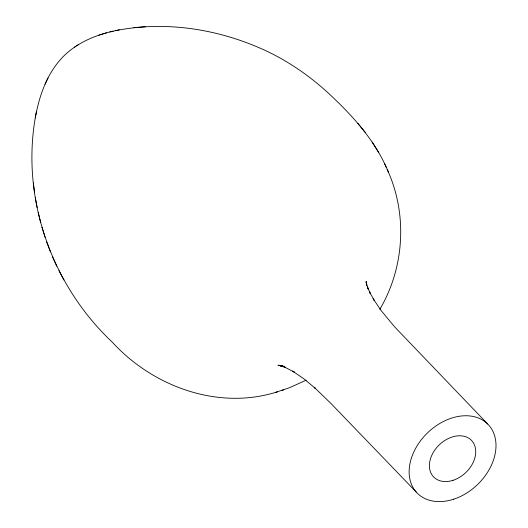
<?xml version="1.0" encoding="UTF-8"?>
<svg xmlns="http://www.w3.org/2000/svg" width="528" height="528" viewBox="0 0 528 528"><rect width="100%" height="100%" fill="white"/><g stroke="black" fill="none" stroke-linecap="round" stroke-linejoin="round"><path stroke-width="0.79" d="M366.557 285.107L366.472 283.668L366.491 285.094M35.277 117.929C39.118 96.195 46.735 74.158 62.066 57.77C75.563 43.494 94.314 35.389 113.216 31.172M36.518 111.283C19.529 194.601 50.543 284.163 112.207 342.065C152.909 386.767 218.757 410.758 277.675 391.723M48.028 77.946L45.045 84.236M379.843 309.283C404.613 267.34 407.669 213.609 387.143 169.349M76.573 45.85L78.362 44.708M74.342 47.309L75.827 46.358M306.207 380.153L289.469 387.737L275.86 392.291M106.458 32.835L98.446 35.33M281.886 390.39L283.576 389.862M115.579 30.657C166.841 20.361 221.067 29.443 268.019 51.764C292.466 63.551 314.681 79.655 334.099 98.564C356.36 119.79 376.906 143.741 388.568 172.544M109.844 31.924L119.302 29.832M145.609 26.71L133.828 27.667M282.863 365.93L280.031 365.726L282.368 365.963M280.467 365.699L282.473 365.95M277.853 365.218L283.807 366.313M281.279 365.851L278.817 365.251L285.721 367.514L283.694 366.61L294.32 372.141L292.604 371.092L303.989 378.886L315.506 388.496L314.193 387.275L331.056 403.57L416.163 491.977M487.707 424.024L394.667 326.905L381.17 310.609L373.184 298.769L374.207 300.432L369.356 291.694L370.326 293.515L367.468 287.074L368.254 289.159L366.188 282.302L366.643 284.81L366.148 281.391L366.571 285.404M357.806 123.248L361.442 127.717M361.535 127.802L365.165 132.257M378.781 152.698L372.2 142.078M58.912 270.613L61.195 274.897M61.598 275.682L63.908 280.005M52.351 256.509L54.384 260.977M54.681 261.677L56.74 266.204M384.734 164.003L386.179 167.237M46.695 242.002L48.451 246.622M48.662 247.229L50.444 251.922M41.963 227.231L43.428 231.957M43.573 232.472L45.065 237.283M38.168 212.348L39.343 217.127M39.428 217.556L40.63 222.427M35.303 197.518L37.132 207.517M33.343 182.893L33.931 187.592M33.957 187.889L34.564 192.713M453.103 480.302A26.321 19.186 -43.9 0 0 472.362 441.362A26.321 19.186 -43.9 0 0 432.241 454.364A26.321 19.186 -43.9 0 0 453.103 480.302M453.572 499.231A49.355 35.97 -43.9 0 0 489.68 426.215A49.355 35.97 -43.9 0 0 414.46 450.589A49.355 35.97 -43.9 0 0 453.572 499.231"/></g></svg>
